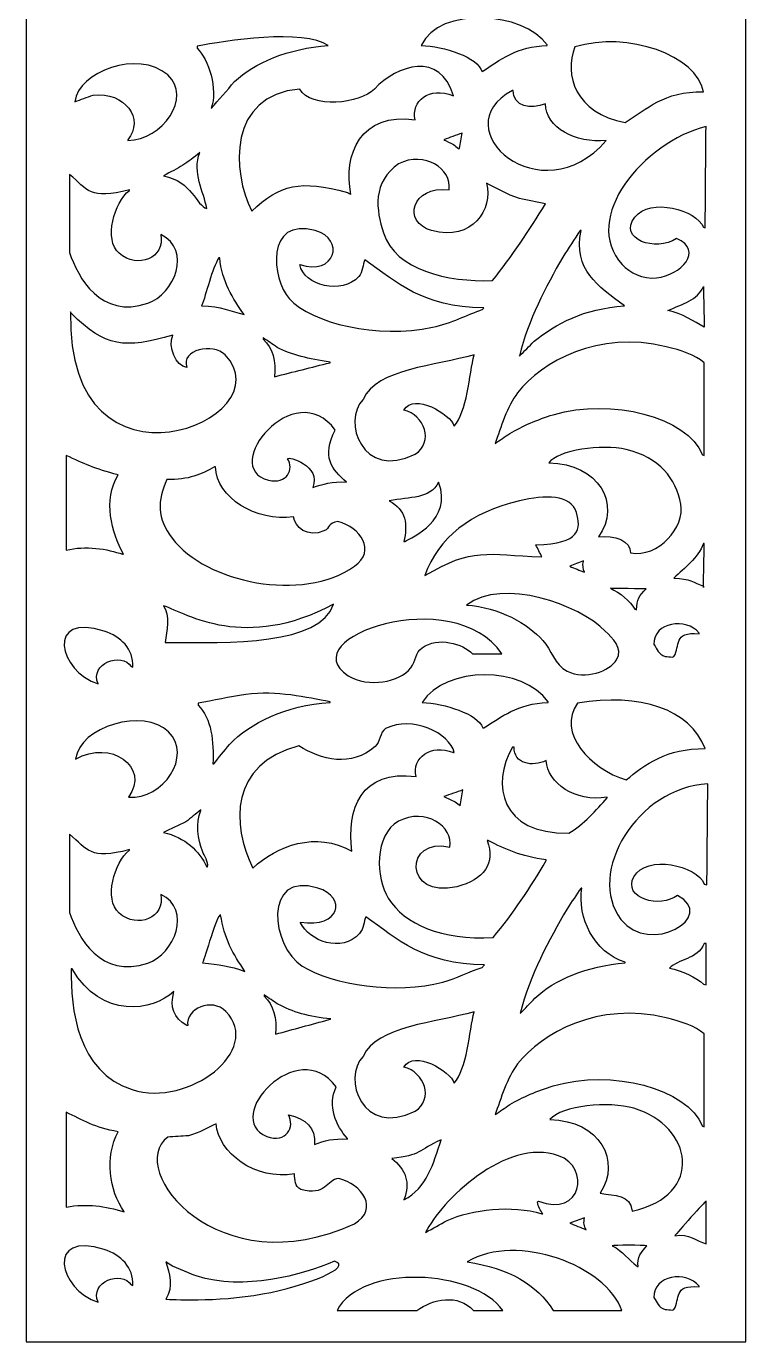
# Model space of a CAD drawing. Header units: centimetres. Extents: x 22.2 to 27, y -9 to 9.
# Drawn here: x 22.19 to 27, y -9 to -0.21 of the extents above; entities that cross this region are included whole.
import ezdxf

# ---------------------------------------------------------------- set-up
doc = ezdxf.new("R2010")
doc.units = ezdxf.units.CM
doc.header["$MEASUREMENT"] = 0
doc.layers.add('layer 1', color=7, linetype='Continuous')

msp = doc.modelspace()

# ---------------------------------------------------------------- linework, layer by layer
at = {"layer": 'layer 1', "color": 250}
for points, knots in [([(22.19495, -9.00021), (22.19495, -9.00021), (22.19495, 9.00077), (22.19495, 9.00077), (22.19495, 9.00077), (22.19495, 9.00077), (26.99976, 9.00077), (26.99976, 9.00077), (26.99976, 9.00077), (26.99976, 9.00077), (26.99976, -9.00021), (26.99976, -9.00021), (26.99976, -9.00021), (26.99976, -9.00021), (22.19495, -9.00021), (22.19495, -9.00021)], [0, 0, 0, 0, 0.2, 0.2, 0.2, 0.2, 0.4, 0.4, 0.4, 0.4, 0.6, 0.6, 0.6, 0.6, 1, 1, 1, 1]), ([(24.83273, -0.33973), (24.95307, -0.07243), (25.52205, -0.11324), (25.67367, -0.33528), (25.67367, -0.33528), (25.67367, -0.33676), (25.67367, -0.33825), (25.67367, -0.33973), (25.67367, -0.33973), (25.47546, -0.34239), (25.35664, -0.43626), (25.2387, -0.51369), (25.2387, -0.51369), (25.21471, -0.41831), (24.98162, -0.34151), (24.83273, -0.33973)], [0, 0, 0, 0, 0.2, 0.2, 0.2, 0.2, 0.4, 0.4, 0.4, 0.4, 0.6, 0.6, 0.6, 0.6, 1, 1, 1, 1]), ([(23.33643, -0.35757), (23.33643, -0.35311), (23.33643, -0.34866), (23.33643, -0.34419), (23.33643, -0.34419), (23.5155, -0.30658), (24.05007, -0.22572), (24.21217, -0.33973), (24.21217, -0.33973), (23.94552, -0.35752), (23.71562, -0.45493), (23.58582, -0.5806), (23.58582, -0.5806), (23.53362, -0.64006), (23.48142, -0.69955), (23.42923, -0.75901), (23.42923, -0.75901), (23.47655, -0.63315), (23.41138, -0.42906), (23.33643, -0.35757)], [0, 0, 0, 0, 0.1666667, 0.1666667, 0.1666667, 0.1666667, 0.3333333, 0.3333333, 0.3333333, 0.3333333, 0.5, 0.5, 0.5, 0.5, 0.6666667, 0.6666667, 0.6666667, 0.6666667, 1, 1, 1, 1]), ([(25.85926, -0.34866), (26.21001, -0.23972), (26.67454, -0.4061), (26.71761, -0.64751), (26.71761, -0.64751), (26.45058, -0.64618), (26.34097, -0.76248), (26.19564, -0.85268), (26.19564, -0.85268), (25.86174, -0.79542), (25.78525, -0.53189), (25.85926, -0.34866)], [0, 0, 0, 0, 0.25, 0.25, 0.25, 0.25, 0.5, 0.5, 0.5, 0.5, 1, 1, 1, 1]), ([(22.51869, -0.71442), (22.54143, -0.51614), (22.94252, -0.36271), (23.13924, -0.53599), (23.13924, -0.53599), (23.30668, -0.68348), (23.10249, -0.97307), (22.87246, -0.97311), (22.87246, -0.97311), (22.87246, -0.97163), (22.87246, -0.97014), (22.87246, -0.96865), (22.87246, -0.96865), (22.98624, -0.83123), (22.8551, -0.64608), (22.64048, -0.66981), (22.64048, -0.66981), (22.59988, -0.68467), (22.55928, -0.69955), (22.51869, -0.71442)], [0, 0, 0, 0, 0.1666667, 0.1666667, 0.1666667, 0.1666667, 0.3333333, 0.3333333, 0.3333333, 0.3333333, 0.5, 0.5, 0.5, 0.5, 0.6666667, 0.6666667, 0.6666667, 0.6666667, 1, 1, 1, 1]), ([(24.02079, -0.62966), (24.09774, -0.76415), (24.4241, -0.729), (24.51955, -0.62966), (24.51955, -0.62966), (24.6745, -0.4684), (24.95985, -0.3751), (25.04731, -0.67427), (25.04731, -0.67427), (24.88253, -0.60954), (24.76449, -0.71438), (24.79213, -0.83485), (24.79213, -0.83485), (24.42927, -0.78298), (24.30858, -1.06563), (24.36296, -1.33442), (24.36296, -1.33442), (24.35524, -1.32996), (24.3475, -1.32549), (24.33977, -1.32103), (24.33977, -1.32103), (24.02765, -1.23427), (23.88492, -1.26777), (23.70181, -1.44592), (23.70181, -1.44592), (23.56655, -1.1811), (23.54074, -0.67176), (24.02079, -0.62966)], [0, 0, 0, 0, 0.125, 0.125, 0.125, 0.125, 0.25, 0.25, 0.25, 0.25, 0.375, 0.375, 0.375, 0.375, 0.5, 0.5, 0.5, 0.5, 0.625, 0.625, 0.625, 0.625, 0.75, 0.75, 0.75, 0.75, 1, 1, 1, 1]), ([(25.44168, -0.63858), (25.44362, -0.63858), (25.44555, -0.63858), (25.44749, -0.63858), (25.44749, -0.63858), (25.44302, -0.74837), (25.56699, -0.76921), (25.66208, -0.7278), (25.66208, -0.7278), (25.66593, -0.88876), (25.86265, -0.99513), (26.06805, -0.97311), (26.06805, -0.97311), (25.63727, -1.47859), (24.96743, -0.89468), (25.44168, -0.63858)], [0, 0, 0, 0, 0.2, 0.2, 0.2, 0.2, 0.4, 0.4, 0.4, 0.4, 0.6, 0.6, 0.6, 0.6, 1, 1, 1, 1]), ([(24.98351, -0.96865), (25.02411, -0.95379), (25.06472, -0.93892), (25.10531, -0.92405), (25.10531, -0.92405), (25.09951, -0.95825), (25.09371, -0.99245), (25.08791, -1.02664), (25.08791, -1.02664), (25.08597, -1.02664), (25.08404, -1.02664), (25.08211, -1.02664), (25.08211, -1.02664), (25.07051, -1.01773), (25.05891, -1.00879), (25.04731, -0.99988), (25.04731, -0.99988), (25.02605, -0.98948), (25.00478, -0.97907), (24.98351, -0.96865)], [0, 0, 0, 0, 0.1666667, 0.1666667, 0.1666667, 0.1666667, 0.3333333, 0.3333333, 0.3333333, 0.3333333, 0.5, 0.5, 0.5, 0.5, 0.6666667, 0.6666667, 0.6666667, 0.6666667, 1, 1, 1, 1]), ([(26.735, -0.87944), (26.73307, -1.10542), (26.73114, -1.33146), (26.7292, -1.55744), (26.7292, -1.55744), (26.72534, -1.55595), (26.72147, -1.55446), (26.71761, -1.55298), (26.71761, -1.55298), (26.67374, -1.4385), (26.36215, -1.35178), (26.25943, -1.48607), (26.25943, -1.48607), (26.14567, -1.6348), (26.40071, -1.72041), (26.53781, -1.6288), (26.53781, -1.6288), (26.72455, -1.70856), (26.56663, -1.87424), (26.40443, -1.89197), (26.40443, -1.89197), (26.31251, -1.90201), (26.22515, -1.8574), (26.17466, -1.80206), (26.17466, -1.80206), (25.89359, -1.49409), (26.31866, -0.98483), (26.735, -0.87944)], [0, 0, 0, 0, 0.125, 0.125, 0.125, 0.125, 0.25, 0.25, 0.25, 0.25, 0.375, 0.375, 0.375, 0.375, 0.5, 0.5, 0.5, 0.5, 0.625, 0.625, 0.625, 0.625, 0.75, 0.75, 0.75, 0.75, 1, 1, 1, 1]), ([(23.11025, -1.20952), (23.21356, -1.15756), (23.27216, -1.12408), (23.35383, -1.0534), (23.35383, -1.0534), (23.30127, -1.18925), (23.3807, -1.31498), (23.40023, -1.42808), (23.40023, -1.42808), (23.33063, -1.41025), (23.30225, -1.24681), (23.11025, -1.20952)], [0, 0, 0, 0, 0.25, 0.25, 0.25, 0.25, 0.5, 0.5, 0.5, 0.5, 1, 1, 1, 1]), ([(24.68194, -1.12923), (24.85332, -1.04309), (25.03966, -1.16009), (25.01831, -1.30319), (25.01831, -1.30319), (24.7685, -1.2715), (24.7038, -1.5218), (24.90232, -1.57527), (24.90232, -1.57527), (25.17493, -1.64872), (25.31486, -1.43368), (25.26769, -1.25858), (25.26769, -1.25858), (25.33866, -1.29314), (25.40291, -1.33553), (25.48809, -1.36118), (25.48809, -1.36118), (25.54607, -1.37307), (25.60408, -1.38497), (25.66208, -1.39686), (25.66208, -1.39686), (25.55376, -1.57507), (25.43726, -1.74764), (25.30829, -1.90981), (25.30829, -1.90981), (25.00722, -1.91994), (24.66213, -1.8407), (24.58064, -1.5915), (24.58064, -1.5915), (24.53057, -1.43839), (24.50447, -1.25035), (24.68194, -1.12923)], [0, 0, 0, 0, 0.1111111, 0.1111111, 0.1111111, 0.1111111, 0.2222222, 0.2222222, 0.2222222, 0.2222222, 0.3333333, 0.3333333, 0.3333333, 0.3333333, 0.4444444, 0.4444444, 0.4444444, 0.4444444, 0.5555556, 0.5555556, 0.5555556, 0.5555556, 0.6666667, 0.6666667, 0.6666667, 0.6666667, 0.7777778, 0.7777778, 0.7777778, 0.7777778, 1, 1, 1, 1]), ([(22.48388, -1.72247), (22.48388, -1.6355), (22.48388, -1.54852), (22.48388, -1.46153), (22.48388, -1.46153), (22.48388, -1.37455), (22.48388, -1.28757), (22.48388, -1.2006), (22.48388, -1.2006), (22.60458, -1.30247), (22.61756, -1.37359), (22.88406, -1.30319), (22.88406, -1.30319), (22.88406, -1.30468), (22.88406, -1.30617), (22.88406, -1.30765), (22.88406, -1.30765), (22.78112, -1.38682), (22.71139, -1.6366), (22.81446, -1.72693), (22.81446, -1.72693), (22.93808, -1.83527), (23.12424, -1.75983), (23.09284, -1.60204), (23.09284, -1.60204), (23.30557, -1.70403), (23.18377, -2.0012), (23.00586, -2.06146), (23.00586, -2.06146), (22.69097, -2.16811), (22.53989, -1.89044), (22.48388, -1.72247)], [0, 0, 0, 0, 0.1111111, 0.1111111, 0.1111111, 0.1111111, 0.2222222, 0.2222222, 0.2222222, 0.2222222, 0.3333333, 0.3333333, 0.3333333, 0.3333333, 0.4444444, 0.4444444, 0.4444444, 0.4444444, 0.5555556, 0.5555556, 0.5555556, 0.5555556, 0.6666667, 0.6666667, 0.6666667, 0.6666667, 0.7777778, 0.7777778, 0.7777778, 0.7777778, 1, 1, 1, 1]), ([(24.12517, -1.57527), (24.32699, -1.63078), (24.25976, -1.88354), (24.02079, -1.80276), (24.02079, -1.80276), (24.04744, -1.94336), (24.30403, -2.0059), (24.41516, -1.88305), (24.41516, -1.88305), (24.4421, -1.85327), (24.44275, -1.80041), (24.45575, -1.77153), (24.45575, -1.77153), (24.67575, -1.92443), (24.83514, -2.08441), (25.2503, -2.09269), (25.2503, -2.09269), (25.24837, -2.09567), (25.24643, -2.09864), (25.2445, -2.1016), (25.2445, -2.1016), (25.13583, -2.13897), (25.03744, -2.19463), (24.90812, -2.22204), (24.90812, -2.22204), (24.54007, -2.30006), (24.10233, -2.19598), (23.95119, -2.03025), (23.95119, -2.03025), (23.83375, -1.90145), (23.79095, -1.48336), (24.12517, -1.57527)], [0, 0, 0, 0, 0.1111111, 0.1111111, 0.1111111, 0.1111111, 0.2222222, 0.2222222, 0.2222222, 0.2222222, 0.3333333, 0.3333333, 0.3333333, 0.3333333, 0.4444444, 0.4444444, 0.4444444, 0.4444444, 0.5555556, 0.5555556, 0.5555556, 0.5555556, 0.6666667, 0.6666667, 0.6666667, 0.6666667, 0.7777778, 0.7777778, 0.7777778, 0.7777778, 1, 1, 1, 1]), ([(25.48809, -2.41384), (25.54999, -2.16928), (25.66267, -1.95468), (25.77807, -1.75369), (25.77807, -1.75369), (25.81673, -1.69423), (25.85539, -1.63475), (25.89405, -1.57527), (25.89405, -1.57527), (25.89599, -1.57527), (25.89792, -1.57527), (25.89986, -1.57527), (25.89986, -1.57527), (25.84916, -1.83981), (26.01003, -1.94262), (26.18984, -2.07931), (26.18984, -2.07931), (25.9162, -2.09657), (25.73185, -2.19828), (25.58668, -2.31571), (25.58668, -2.31571), (25.55382, -2.34842), (25.52094, -2.38114), (25.48809, -2.41384)], [0, 0, 0, 0, 0.1428571, 0.1428571, 0.1428571, 0.1428571, 0.2857143, 0.2857143, 0.2857143, 0.2857143, 0.4285714, 0.4285714, 0.4285714, 0.4285714, 0.5714286, 0.5714286, 0.5714286, 0.5714286, 0.7142857, 0.7142857, 0.7142857, 0.7142857, 1, 1, 1, 1]), ([(23.36543, -2.07931), (23.39791, -2.00164), (23.43423, -1.82677), (23.48143, -1.75815), (23.48143, -1.75815), (23.48336, -1.75815), (23.48529, -1.75815), (23.48722, -1.75815), (23.48722, -1.75815), (23.50162, -1.91744), (23.574, -2.02781), (23.64961, -2.1373), (23.64961, -2.1373), (23.55793, -2.11417), (23.49874, -2.0802), (23.36543, -2.07931)], [0, 0, 0, 0, 0.2, 0.2, 0.2, 0.2, 0.4, 0.4, 0.4, 0.4, 0.6, 0.6, 0.6, 0.6, 1, 1, 1, 1]), ([(26.47982, -2.11054), (26.58, -2.13065), (26.65057, -2.18039), (26.7234, -2.22204), (26.7234, -2.22204), (26.72147, -2.13136), (26.71954, -2.04064), (26.71761, -1.94996), (26.71761, -1.94996), (26.67836, -2.04137), (26.57845, -2.06409), (26.47982, -2.11054)], [0, 0, 0, 0, 0.25, 0.25, 0.25, 0.25, 0.5, 0.5, 0.5, 0.5, 1, 1, 1, 1]), ([(22.48969, -2.11945), (22.49162, -2.12243), (22.49355, -2.1254), (22.49549, -2.12837), (22.49549, -2.12837), (22.721, -2.35757), (22.85282, -2.36542), (23.17404, -2.27556), (23.17404, -2.27556), (23.1378, -2.35102), (23.19305, -2.48228), (23.26683, -2.48967), (23.26683, -2.48967), (23.22224, -2.36973), (23.44527, -2.326), (23.52202, -2.40492), (23.52202, -2.40492), (23.94132, -2.83597), (22.46003, -3.44343), (22.48969, -2.11945)], [0, 0, 0, 0, 0.1666667, 0.1666667, 0.1666667, 0.1666667, 0.3333333, 0.3333333, 0.3333333, 0.3333333, 0.5, 0.5, 0.5, 0.5, 0.6666667, 0.6666667, 0.6666667, 0.6666667, 1, 1, 1, 1]), ([(25.32569, -2.99816), (25.36414, -2.894), (25.40696, -2.74952), (25.47648, -2.65916), (25.47648, -2.65916), (25.63548, -2.45254), (26.01735, -2.24036), (26.46822, -2.35139), (26.46822, -2.35139), (26.56746, -2.37584), (26.66117, -2.40572), (26.7234, -2.45845), (26.7234, -2.45845), (26.7234, -2.66509), (26.7234, -2.8718), (26.7234, -3.07845), (26.7234, -3.07845), (26.71954, -3.07696), (26.71567, -3.07547), (26.7118, -3.07398), (26.7118, -3.07398), (26.60843, -2.82155), (26.10383, -2.69054), (25.71427, -2.80637), (25.71427, -2.80637), (25.60897, -2.83767), (25.50817, -2.88179), (25.42429, -2.93125), (25.42429, -2.93125), (25.39142, -2.95356), (25.35855, -2.97586), (25.32569, -2.99816)], [0, 0, 0, 0, 0.1111111, 0.1111111, 0.1111111, 0.1111111, 0.2222222, 0.2222222, 0.2222222, 0.2222222, 0.3333333, 0.3333333, 0.3333333, 0.3333333, 0.4444444, 0.4444444, 0.4444444, 0.4444444, 0.5555556, 0.5555556, 0.5555556, 0.5555556, 0.6666667, 0.6666667, 0.6666667, 0.6666667, 0.7777778, 0.7777778, 0.7777778, 0.7777778, 1, 1, 1, 1]), ([(23.77721, -2.30233), (23.77721, -2.29935), (23.77721, -2.29638), (23.77721, -2.29341), (23.77721, -2.29341), (23.80813, -2.31422), (23.83907, -2.33504), (23.86999, -2.35585), (23.86999, -2.35585), (23.96944, -2.40945), (24.0801, -2.43238), (24.22378, -2.45399), (24.22378, -2.45399), (24.22378, -2.45547), (24.22378, -2.45696), (24.22378, -2.45845), (24.22378, -2.45845), (24.10006, -2.48967), (23.97631, -2.52089), (23.8526, -2.55212), (23.8526, -2.55212), (23.86458, -2.45087), (23.83959, -2.35944), (23.77721, -2.30233)], [0, 0, 0, 0, 0.1428571, 0.1428571, 0.1428571, 0.1428571, 0.2857143, 0.2857143, 0.2857143, 0.2857143, 0.4285714, 0.4285714, 0.4285714, 0.4285714, 0.5714286, 0.5714286, 0.5714286, 0.5714286, 0.7142857, 0.7142857, 0.7142857, 0.7142857, 1, 1, 1, 1]), ([(24.44416, -2.70383), (24.53475, -2.49745), (24.92997, -2.48088), (25.1865, -2.40498), (25.1865, -2.40498), (25.1541, -2.5339), (25.13709, -2.79172), (25.05312, -2.88225), (25.05312, -2.88225), (25.02725, -2.80194), (24.78564, -2.65656), (24.71673, -2.7752), (24.71673, -2.7752), (24.85369, -2.80728), (24.91933, -2.98949), (24.79213, -3.06959), (24.79213, -3.06959), (24.43787, -3.24468), (24.30371, -2.8474), (24.44416, -2.70383)], [0, 0, 0, 0, 0.1666667, 0.1666667, 0.1666667, 0.1666667, 0.3333333, 0.3333333, 0.3333333, 0.3333333, 0.5, 0.5, 0.5, 0.5, 0.6666667, 0.6666667, 0.6666667, 0.6666667, 1, 1, 1, 1]), ([(24.25857, -2.90895), (24.16495, -3.0867), (24.23391, -3.17039), (24.33396, -3.25686), (24.33396, -3.25686), (24.23617, -3.25032), (24.17622, -3.26966), (24.10778, -3.29255), (24.10778, -3.29255), (24.16874, -3.14781), (23.94192, -3.0796), (23.93959, -3.10074), (23.93959, -3.10074), (23.98711, -3.16933), (23.9334, -3.27368), (23.81201, -3.24348), (23.81201, -3.24348), (23.47976, -3.16082), (23.98796, -2.53777), (24.25857, -2.90895)], [0, 0, 0, 0, 0.1666667, 0.1666667, 0.1666667, 0.1666667, 0.3333333, 0.3333333, 0.3333333, 0.3333333, 0.5, 0.5, 0.5, 0.5, 0.6666667, 0.6666667, 0.6666667, 0.6666667, 1, 1, 1, 1]), ([(25.68527, -3.12751), (25.74691, -3.04295), (26.03706, -2.99972), (26.20144, -3.0383), (26.20144, -3.0383), (26.42358, -3.09046), (26.53479, -3.2328), (26.56681, -3.40406), (26.56681, -3.40406), (26.59504, -3.55506), (26.41839, -3.76413), (26.23044, -3.72967), (26.23044, -3.72967), (26.23549, -3.64955), (26.1231, -3.60757), (26.01585, -3.62262), (26.01585, -3.62262), (26.17249, -3.4042), (26.0175, -3.13258), (25.68527, -3.12751)], [0, 0, 0, 0, 0.1666667, 0.1666667, 0.1666667, 0.1666667, 0.3333333, 0.3333333, 0.3333333, 0.3333333, 0.5, 0.5, 0.5, 0.5, 0.6666667, 0.6666667, 0.6666667, 0.6666667, 1, 1, 1, 1]), ([(22.46069, -3.71183), (22.46069, -3.50073), (22.46069, -3.28955), (22.46069, -3.07845), (22.46069, -3.07845), (22.58351, -3.13256), (22.64735, -3.16766), (22.80867, -3.2078), (22.80867, -3.2078), (22.70393, -3.38019), (22.76521, -3.58846), (22.84346, -3.73859), (22.84346, -3.73859), (22.84153, -3.73859), (22.8396, -3.73859), (22.83767, -3.73859), (22.83767, -3.73859), (22.73913, -3.70286), (22.58655, -3.6783), (22.46069, -3.71183)], [0, 0, 0, 0, 0.1666667, 0.1666667, 0.1666667, 0.1666667, 0.3333333, 0.3333333, 0.3333333, 0.3333333, 0.5, 0.5, 0.5, 0.5, 0.6666667, 0.6666667, 0.6666667, 0.6666667, 1, 1, 1, 1]), ([(23.13344, -3.23903), (23.27782, -3.24262), (23.3654, -3.20429), (23.45242, -3.15427), (23.45242, -3.15427), (23.45436, -3.15427), (23.4563, -3.15427), (23.45822, -3.15427), (23.45822, -3.15427), (23.4637, -3.36285), (23.73028, -3.52102), (23.98019, -3.48881), (23.98019, -3.48881), (23.98452, -3.55465), (24.07492, -3.632), (24.18318, -3.58248), (24.18318, -3.58248), (24.22675, -3.56253), (24.20966, -3.52797), (24.27597, -3.52003), (24.27597, -3.52003), (24.42669, -3.55807), (24.5346, -3.71474), (24.38616, -3.81888), (24.38616, -3.81888), (24.03871, -4.06267), (23.39665, -3.93014), (23.16825, -3.63154), (23.16825, -3.63154), (23.06666, -3.49875), (23.07042, -3.37988), (23.13344, -3.23903)], [0, 0, 0, 0, 0.1111111, 0.1111111, 0.1111111, 0.1111111, 0.2222222, 0.2222222, 0.2222222, 0.2222222, 0.3333333, 0.3333333, 0.3333333, 0.3333333, 0.4444444, 0.4444444, 0.4444444, 0.4444444, 0.5555556, 0.5555556, 0.5555556, 0.5555556, 0.6666667, 0.6666667, 0.6666667, 0.6666667, 0.7777778, 0.7777778, 0.7777778, 0.7777778, 1, 1, 1, 1]), ([(24.61814, -3.38176), (24.75981, -3.35227), (24.88724, -3.37424), (24.94872, -3.25686), (24.94872, -3.25686), (25.04434, -3.51188), (24.77448, -3.62419), (24.72254, -3.65384), (24.72254, -3.65384), (24.7206, -3.65384), (24.71867, -3.65384), (24.71673, -3.65384), (24.71673, -3.65384), (24.74326, -3.54423), (24.73249, -3.43821), (24.61814, -3.38176)], [0, 0, 0, 0, 0.2, 0.2, 0.2, 0.2, 0.4, 0.4, 0.4, 0.4, 0.6, 0.6, 0.6, 0.6, 1, 1, 1, 1]), ([(24.85593, -3.88133), (24.94939, -3.62783), (25.16071, -3.45839), (25.48809, -3.38176), (25.48809, -3.38176), (25.65985, -3.34155), (25.83124, -3.33636), (25.86886, -3.4592), (25.86886, -3.4592), (25.90126, -3.56502), (25.89938, -3.66896), (25.59827, -3.67615), (25.59827, -3.67615), (25.61181, -3.70291), (25.62534, -3.72967), (25.63887, -3.75644), (25.63887, -3.75644), (25.26573, -3.74076), (25.17984, -3.69039), (24.85593, -3.88133)], [0, 0, 0, 0, 0.1666667, 0.1666667, 0.1666667, 0.1666667, 0.3333333, 0.3333333, 0.3333333, 0.3333333, 0.5, 0.5, 0.5, 0.5, 0.6666667, 0.6666667, 0.6666667, 0.6666667, 1, 1, 1, 1]), ([(26.52042, -3.89917), (26.59175, -3.82614), (26.68036, -3.76768), (26.71761, -3.66722), (26.71761, -3.66722), (26.71954, -3.66722), (26.72147, -3.66722), (26.7234, -3.66722), (26.7234, -3.66722), (26.72147, -3.76535), (26.71954, -3.86349), (26.71761, -3.96162), (26.71761, -3.96162), (26.71761, -3.95864), (26.71761, -3.95567), (26.71761, -3.9527), (26.71761, -3.9527), (26.65249, -3.92865), (26.62656, -3.89924), (26.52042, -3.89917)], [0, 0, 0, 0, 0.1666667, 0.1666667, 0.1666667, 0.1666667, 0.3333333, 0.3333333, 0.3333333, 0.3333333, 0.5, 0.5, 0.5, 0.5, 0.6666667, 0.6666667, 0.6666667, 0.6666667, 1, 1, 1, 1]), ([(25.82446, -3.81888), (25.85539, -3.80699), (25.88633, -3.7951), (25.91726, -3.7832), (25.91726, -3.7832), (25.91726, -3.78468), (25.91726, -3.78617), (25.91726, -3.78766), (25.91726, -3.78766), (25.90835, -3.81057), (25.91374, -3.83858), (25.92306, -3.85903), (25.92306, -3.85903), (25.89019, -3.84565), (25.85732, -3.83226), (25.82446, -3.81888)], [0, 0, 0, 0, 0.2, 0.2, 0.2, 0.2, 0.4, 0.4, 0.4, 0.4, 0.6, 0.6, 0.6, 0.6, 1, 1, 1, 1]), ([(25.37209, -4.4032), (25.30637, -4.4032), (25.24062, -4.4032), (25.17491, -4.4032), (25.17491, -4.4032), (25.11143, -4.33412), (24.94309, -4.28858), (24.83852, -4.36305), (24.83852, -4.36305), (24.79227, -4.396), (24.7963, -4.45263), (24.76314, -4.49686), (24.76314, -4.49686), (24.68865, -4.5962), (24.47834, -4.63086), (24.34557, -4.55039), (24.34557, -4.55039), (23.95939, -4.29743), (25.04925, -3.92738), (25.37209, -4.4032)], [0, 0, 0, 0, 0.1666667, 0.1666667, 0.1666667, 0.1666667, 0.3333333, 0.3333333, 0.3333333, 0.3333333, 0.5, 0.5, 0.5, 0.5, 0.6666667, 0.6666667, 0.6666667, 0.6666667, 1, 1, 1, 1]), ([(25.13431, -4.07759), (25.37978, -3.89449), (25.88827, -4.0735), (26.06224, -4.25155), (26.06224, -4.25155), (26.10817, -4.29855), (26.18524, -4.36483), (26.13764, -4.44334), (26.13764, -4.44334), (26.09105, -4.52019), (25.92912, -4.57996), (25.80706, -4.51917), (25.80706, -4.51917), (25.72202, -4.47682), (25.70188, -4.37786), (25.64467, -4.31399), (25.64467, -4.31399), (25.54318, -4.20069), (25.35643, -4.09526), (25.13431, -4.07759)], [0, 0, 0, 0, 0.1666667, 0.1666667, 0.1666667, 0.1666667, 0.3333333, 0.3333333, 0.3333333, 0.3333333, 0.5, 0.5, 0.5, 0.5, 0.6666667, 0.6666667, 0.6666667, 0.6666667, 1, 1, 1, 1]), ([(26.09704, -3.96608), (26.09704, -3.96608), (26.32992, -3.96927), (26.33483, -3.97053), (26.33483, -3.97053), (26.29275, -4.01061), (26.27029, -4.04377), (26.27103, -4.10881), (26.27103, -4.10881), (26.26717, -4.10733), (26.26329, -4.10584), (26.25943, -4.10435), (26.25943, -4.10435), (26.23203, -4.0555), (26.15582, -3.99202), (26.09704, -3.96608)], [0, 0, 0, 0, 0.2, 0.2, 0.2, 0.2, 0.4, 0.4, 0.4, 0.4, 0.6, 0.6, 0.6, 0.6, 1, 1, 1, 1]), ([(22.71588, -4.25244), (22.82413, -4.28731), (22.9125, -4.37066), (22.90726, -4.49331), (22.90726, -4.49331), (22.9034, -4.49182), (22.89953, -4.49034), (22.89566, -4.48885), (22.89566, -4.48885), (22.83263, -4.38833), (22.61299, -4.46775), (22.67528, -4.60482), (22.67528, -4.60482), (22.40945, -4.52071), (22.3221, -4.12562), (22.71588, -4.25244)], [0, 0, 0, 0, 0.2, 0.2, 0.2, 0.2, 0.4, 0.4, 0.4, 0.4, 0.6, 0.6, 0.6, 0.6, 1, 1, 1, 1]), ([(23.11025, -4.08205), (23.27774, -4.14003), (23.65133, -4.38822), (24.24697, -4.07312), (24.24697, -4.07312), (24.16043, -4.34368), (23.55738, -4.33323), (23.12184, -4.32737), (23.12184, -4.32737), (23.13461, -4.2526), (23.15556, -4.1456), (23.11025, -4.08205)], [0, 0, 0, 0, 0.25, 0.25, 0.25, 0.25, 0.5, 0.5, 0.5, 0.5, 1, 1, 1, 1]), ([(26.38703, -4.34075), (26.38142, -4.19119), (26.60607, -4.15979), (26.6886, -4.26493), (26.6886, -4.26493), (26.6886, -4.26641), (26.6886, -4.2679), (26.6886, -4.26939), (26.6886, -4.26939), (26.5119, -4.25377), (26.56563, -4.35109), (26.52042, -4.42104), (26.52042, -4.42104), (26.51655, -4.42253), (26.51268, -4.42402), (26.50882, -4.42551), (26.50882, -4.42551), (26.49335, -4.42402), (26.47789, -4.42253), (26.46241, -4.42104), (26.46241, -4.42104), (26.41312, -4.40498), (26.4106, -4.37636), (26.38703, -4.34075)], [0, 0, 0, 0, 0.1428571, 0.1428571, 0.1428571, 0.1428571, 0.2857143, 0.2857143, 0.2857143, 0.2857143, 0.4285714, 0.4285714, 0.4285714, 0.4285714, 0.5714286, 0.5714286, 0.5714286, 0.5714286, 0.7142857, 0.7142857, 0.7142857, 0.7142857, 1, 1, 1, 1]), ([(24.83852, -4.72882), (24.99654, -4.48154), (25.51383, -4.4848), (25.67947, -4.72435), (25.67947, -4.72435), (25.67947, -4.72584), (25.67947, -4.72733), (25.67947, -4.72882), (25.67947, -4.72882), (25.47037, -4.73704), (25.37206, -4.82502), (25.2503, -4.89831), (25.2503, -4.89831), (25.24837, -4.89831), (25.24643, -4.89831), (25.2445, -4.89831), (25.2445, -4.89831), (25.21093, -4.80492), (24.98775, -4.73583), (24.83852, -4.72882)], [0, 0, 0, 0, 0.1666667, 0.1666667, 0.1666667, 0.1666667, 0.3333333, 0.3333333, 0.3333333, 0.3333333, 0.5, 0.5, 0.5, 0.5, 0.6666667, 0.6666667, 0.6666667, 0.6666667, 1, 1, 1, 1]), ([(23.34223, -4.74665), (23.34223, -4.7422), (23.34223, -4.73773), (23.34223, -4.73327), (23.34223, -4.73327), (23.44499, -4.71853), (23.54795, -4.68993), (23.66121, -4.67529), (23.66121, -4.67529), (23.86905, -4.64841), (24.06736, -4.69521), (24.22378, -4.72435), (24.22378, -4.72435), (24.22378, -4.72584), (24.22378, -4.72733), (24.22378, -4.72882), (24.22378, -4.72882), (23.92298, -4.74918), (23.69261, -4.86487), (23.55102, -5.00982), (23.55102, -5.00982), (23.51622, -5.05293), (23.48142, -5.09607), (23.44663, -5.13917), (23.44663, -5.13917), (23.44469, -5.13917), (23.44276, -5.13917), (23.44083, -5.13917), (23.44083, -5.13917), (23.4483, -4.9928), (23.43252, -4.83326), (23.34223, -4.74665)], [0, 0, 0, 0, 0.1111111, 0.1111111, 0.1111111, 0.1111111, 0.2222222, 0.2222222, 0.2222222, 0.2222222, 0.3333333, 0.3333333, 0.3333333, 0.3333333, 0.4444444, 0.4444444, 0.4444444, 0.4444444, 0.5555556, 0.5555556, 0.5555556, 0.5555556, 0.6666667, 0.6666667, 0.6666667, 0.6666667, 0.7777778, 0.7777778, 0.7777778, 0.7777778, 1, 1, 1, 1]), ([(25.87666, -4.73327), (26.29275, -4.66324), (26.62725, -4.77335), (26.7292, -5.03658), (26.7292, -5.03658), (26.47415, -5.03514), (26.32504, -5.14389), (26.20144, -5.24622), (26.20144, -5.24622), (25.96383, -5.17373), (25.73511, -4.92998), (25.87666, -4.73327)], [0, 0, 0, 0, 0.25, 0.25, 0.25, 0.25, 0.5, 0.5, 0.5, 0.5, 1, 1, 1, 1]), ([(22.52448, -5.10795), (22.54919, -4.88757), (22.98208, -4.76361), (23.14504, -4.92507), (23.14504, -4.92507), (23.30616, -5.08472), (23.1102, -5.37897), (22.87827, -5.36219), (22.87827, -5.36219), (23.02235, -5.15819), (22.75735, -4.97322), (22.52448, -5.10795)], [0, 0, 0, 0, 0.25, 0.25, 0.25, 0.25, 0.5, 0.5, 0.5, 0.5, 1, 1, 1, 1]), ([(24.01499, -5.01874), (24.16516, -5.11404), (24.36473, -5.1627), (24.52535, -5.0232), (24.52535, -5.0232), (24.55903, -4.99395), (24.55641, -4.92793), (24.59495, -4.90277), (24.59495, -4.90277), (24.77242, -4.8136), (25.02494, -4.9354), (25.05312, -5.06334), (25.05312, -5.06334), (25.05118, -5.06334), (25.04924, -5.06334), (25.04731, -5.06334), (25.04731, -5.06334), (24.89451, -5.00293), (24.77055, -5.09868), (24.79793, -5.22392), (24.79793, -5.22392), (24.43012, -5.17253), (24.33369, -5.44499), (24.36876, -5.72349), (24.36876, -5.72349), (24.13038, -5.58598), (23.86953, -5.68553), (23.70761, -5.835), (23.70761, -5.835), (23.56641, -5.54546), (23.55095, -5.14213), (24.01499, -5.01874)], [0, 0, 0, 0, 0.1111111, 0.1111111, 0.1111111, 0.1111111, 0.2222222, 0.2222222, 0.2222222, 0.2222222, 0.3333333, 0.3333333, 0.3333333, 0.3333333, 0.4444444, 0.4444444, 0.4444444, 0.4444444, 0.5555556, 0.5555556, 0.5555556, 0.5555556, 0.6666667, 0.6666667, 0.6666667, 0.6666667, 0.7777778, 0.7777778, 0.7777778, 0.7777778, 1, 1, 1, 1]), ([(25.44168, -5.02767), (25.44555, -5.02767), (25.44942, -5.02767), (25.45329, -5.02767), (25.45329, -5.02767), (25.44864, -5.13861), (25.57644, -5.16224), (25.66787, -5.11687), (25.66787, -5.11687), (25.6771, -5.26917), (25.86066, -5.39634), (26.07385, -5.36219), (26.07385, -5.36219), (26.07385, -5.36368), (26.07385, -5.36517), (26.07385, -5.36665), (26.07385, -5.36665), (26.00397, -5.44676), (25.91612, -5.54373), (25.81867, -5.60306), (25.81867, -5.60306), (25.3581, -5.60752), (25.30117, -5.27772), (25.44168, -5.02767)], [0, 0, 0, 0, 0.1428571, 0.1428571, 0.1428571, 0.1428571, 0.2857143, 0.2857143, 0.2857143, 0.2857143, 0.4285714, 0.4285714, 0.4285714, 0.4285714, 0.5714286, 0.5714286, 0.5714286, 0.5714286, 0.7142857, 0.7142857, 0.7142857, 0.7142857, 1, 1, 1, 1]), ([(26.7466, -5.27298), (26.74467, -5.49748), (26.74273, -5.72203), (26.7408, -5.94652), (26.7408, -5.94652), (26.735, -5.94502), (26.7292, -5.94354), (26.7234, -5.94205), (26.7234, -5.94205), (26.67521, -5.8183), (26.33732, -5.74216), (26.25363, -5.89298), (26.25363, -5.89298), (26.17271, -6.03881), (26.43287, -6.10722), (26.54361, -6.01788), (26.54361, -6.01788), (26.81814, -6.15984), (26.35589, -6.42579), (26.16664, -6.17845), (26.16664, -6.17845), (25.93134, -5.87095), (26.27544, -5.2954), (26.7466, -5.27298)], [0, 0, 0, 0, 0.1428571, 0.1428571, 0.1428571, 0.1428571, 0.2857143, 0.2857143, 0.2857143, 0.2857143, 0.4285714, 0.4285714, 0.4285714, 0.4285714, 0.5714286, 0.5714286, 0.5714286, 0.5714286, 0.7142857, 0.7142857, 0.7142857, 0.7142857, 1, 1, 1, 1]), ([(24.98351, -5.35774), (25.02604, -5.34287), (25.06858, -5.328), (25.1111, -5.31313), (25.1111, -5.31313), (25.10531, -5.34881), (25.09951, -5.3845), (25.09371, -5.42018), (25.09371, -5.42018), (25.08211, -5.41126), (25.07051, -5.40233), (25.05891, -5.39342), (25.05891, -5.39342), (25.03378, -5.38153), (25.00864, -5.36963), (24.98351, -5.35774)], [0, 0, 0, 0, 0.2, 0.2, 0.2, 0.2, 0.4, 0.4, 0.4, 0.4, 0.6, 0.6, 0.6, 0.6, 1, 1, 1, 1]), ([(23.11025, -5.5986), (23.1605, -5.57481), (23.21078, -5.55102), (23.26103, -5.52723), (23.26103, -5.52723), (23.2939, -5.50047), (23.32678, -5.4737), (23.35963, -5.44694), (23.35963, -5.44694), (23.35963, -5.44843), (23.35963, -5.44992), (23.35963, -5.45141), (23.35963, -5.45141), (23.32693, -5.53489), (23.33942, -5.64279), (23.37123, -5.72349), (23.37123, -5.72349), (23.38267, -5.75254), (23.41215, -5.797), (23.40603, -5.82608), (23.40603, -5.82608), (23.4041, -5.82608), (23.40217, -5.82608), (23.40023, -5.82608), (23.40023, -5.82608), (23.35158, -5.72602), (23.2554, -5.62629), (23.11025, -5.5986)], [0, 0, 0, 0, 0.125, 0.125, 0.125, 0.125, 0.25, 0.25, 0.25, 0.25, 0.375, 0.375, 0.375, 0.375, 0.5, 0.5, 0.5, 0.5, 0.625, 0.625, 0.625, 0.625, 0.75, 0.75, 0.75, 0.75, 1, 1, 1, 1]), ([(24.68194, -5.52277), (24.85819, -5.42785), (25.04986, -5.5571), (25.02411, -5.69673), (25.02411, -5.69673), (24.71966, -5.61826), (24.71361, -6.04797), (25.07051, -5.95989), (25.07051, -5.95989), (25.25024, -5.91554), (25.33131, -5.80068), (25.27349, -5.65212), (25.27349, -5.65212), (25.27543, -5.65212), (25.27736, -5.65212), (25.2793, -5.65212), (25.2793, -5.65212), (25.39963, -5.71149), (25.49336, -5.75489), (25.66787, -5.78148), (25.66787, -5.78148), (25.66787, -5.78296), (25.66787, -5.78445), (25.66787, -5.78594), (25.66787, -5.78594), (25.56119, -5.96607), (25.44663, -6.13861), (25.31409, -6.29889), (25.31409, -6.29889), (24.96467, -6.31908), (24.72346, -6.21152), (24.61233, -6.03572), (24.61233, -6.03572), (24.5296, -5.90479), (24.5151, -5.61264), (24.68194, -5.52277)], [0, 0, 0, 0, 0.1, 0.1, 0.1, 0.1, 0.2, 0.2, 0.2, 0.2, 0.3, 0.3, 0.3, 0.3, 0.4, 0.4, 0.4, 0.4, 0.5, 0.5, 0.5, 0.5, 0.6, 0.6, 0.6, 0.6, 0.7, 0.7, 0.7, 0.7, 0.8, 0.8, 0.8, 0.8, 1, 1, 1, 1]), ([(22.48388, -6.13142), (22.48388, -6.04445), (22.48388, -5.95747), (22.48388, -5.87049), (22.48388, -5.87049), (22.48388, -5.7835), (22.48388, -5.69652), (22.48388, -5.60955), (22.48388, -5.60955), (22.60458, -5.71142), (22.61756, -5.78253), (22.88406, -5.71213), (22.88406, -5.71213), (22.88406, -5.71363), (22.88406, -5.71511), (22.88406, -5.7166), (22.88406, -5.7166), (22.78112, -5.79577), (22.71139, -6.04555), (22.81446, -6.13588), (22.81446, -6.13588), (22.93808, -6.24422), (23.12424, -6.16877), (23.09284, -6.01099), (23.09284, -6.01099), (23.30557, -6.11298), (23.18377, -6.41016), (23.00586, -6.47042), (23.00586, -6.47042), (22.69097, -6.57706), (22.53989, -6.29939), (22.48388, -6.13142)], [0, 0, 0, 0, 0.1111111, 0.1111111, 0.1111111, 0.1111111, 0.2222222, 0.2222222, 0.2222222, 0.2222222, 0.3333333, 0.3333333, 0.3333333, 0.3333333, 0.4444444, 0.4444444, 0.4444444, 0.4444444, 0.5555556, 0.5555556, 0.5555556, 0.5555556, 0.6666667, 0.6666667, 0.6666667, 0.6666667, 0.7777778, 0.7777778, 0.7777778, 0.7777778, 1, 1, 1, 1]), ([(24.14258, -5.96881), (24.33725, -6.02889), (24.2933, -6.24151), (24.02659, -6.1963), (24.02659, -6.1963), (24.02659, -6.19779), (24.02659, -6.19927), (24.02659, -6.20076), (24.02659, -6.20076), (24.08279, -6.32213), (24.30161, -6.40608), (24.42096, -6.27212), (24.42096, -6.27212), (24.44809, -6.24167), (24.4495, -6.19132), (24.46156, -6.16061), (24.46156, -6.16061), (24.67971, -6.31227), (24.84092, -6.47715), (25.2561, -6.48176), (25.2561, -6.48176), (25.2503, -6.48771), (25.2445, -6.49366), (25.2387, -6.49961), (25.2387, -6.49961), (25.15154, -6.52663), (25.07263, -6.57239), (24.97772, -6.59774), (24.97772, -6.59774), (24.66524, -6.68122), (24.24412, -6.617), (24.03819, -6.49069), (24.03819, -6.49069), (23.83179, -6.36409), (23.77111, -5.85417), (24.14258, -5.96881)], [0, 0, 0, 0, 0.1, 0.1, 0.1, 0.1, 0.2, 0.2, 0.2, 0.2, 0.3, 0.3, 0.3, 0.3, 0.4, 0.4, 0.4, 0.4, 0.5, 0.5, 0.5, 0.5, 0.6, 0.6, 0.6, 0.6, 0.7, 0.7, 0.7, 0.7, 0.8, 0.8, 0.8, 0.8, 1, 1, 1, 1]), ([(25.49388, -6.80738), (25.55948, -6.54499), (25.6841, -6.32097), (25.80706, -6.10709), (25.80706, -6.10709), (25.83799, -6.061), (25.86893, -6.0149), (25.89986, -5.96881), (25.89986, -5.96881), (25.90179, -5.96881), (25.90372, -5.96881), (25.90565, -5.96881), (25.90565, -5.96881), (25.87292, -6.16548), (25.98602, -6.40051), (26.19564, -6.46393), (26.19564, -6.46393), (26.19564, -6.46542), (26.19564, -6.4669), (26.19564, -6.46838), (26.19564, -6.46838), (25.93707, -6.49249), (25.72107, -6.57958), (25.59248, -6.70478), (25.59248, -6.70478), (25.55961, -6.73898), (25.52675, -6.77318), (25.49388, -6.80738)], [0, 0, 0, 0, 0.125, 0.125, 0.125, 0.125, 0.25, 0.25, 0.25, 0.25, 0.375, 0.375, 0.375, 0.375, 0.5, 0.5, 0.5, 0.5, 0.625, 0.625, 0.625, 0.625, 0.75, 0.75, 0.75, 0.75, 1, 1, 1, 1]), ([(23.37123, -6.46838), (23.39095, -6.43288), (23.46366, -6.14723), (23.49302, -6.14723), (23.49302, -6.14723), (23.51539, -6.30375), (23.57633, -6.40994), (23.65542, -6.52637), (23.65542, -6.52637), (23.5542, -6.48746), (23.48418, -6.48155), (23.37123, -6.46838)], [0, 0, 0, 0, 0.25, 0.25, 0.25, 0.25, 0.5, 0.5, 0.5, 0.5, 1, 1, 1, 1]), ([(26.49142, -6.50408), (26.54878, -6.44208), (26.67532, -6.44894), (26.7234, -6.33903), (26.7234, -6.33903), (26.72726, -6.33903), (26.73114, -6.33903), (26.735, -6.33903), (26.735, -6.33903), (26.735, -6.4312), (26.735, -6.52341), (26.735, -6.61558), (26.735, -6.61558), (26.7292, -6.61409), (26.7234, -6.6126), (26.71761, -6.61112), (26.71761, -6.61112), (26.66981, -6.56393), (26.57502, -6.52195), (26.49142, -6.50408)], [0, 0, 0, 0, 0.1666667, 0.1666667, 0.1666667, 0.1666667, 0.3333333, 0.3333333, 0.3333333, 0.3333333, 0.5, 0.5, 0.5, 0.5, 0.6666667, 0.6666667, 0.6666667, 0.6666667, 1, 1, 1, 1]), ([(22.49549, -6.50853), (22.49742, -6.50853), (22.49935, -6.50853), (22.50128, -6.50853), (22.50128, -6.50853), (22.69626, -6.84917), (23.04009, -6.7914), (23.17984, -6.66019), (23.17984, -6.66019), (23.15434, -6.76453), (23.17599, -6.83772), (23.26683, -6.88767), (23.26683, -6.88767), (23.26877, -6.88767), (23.2707, -6.88767), (23.27264, -6.88767), (23.27264, -6.88767), (23.25852, -6.77606), (23.43383, -6.69753), (23.52782, -6.794), (23.52782, -6.794), (23.77718, -7.04994), (23.28176, -7.437), (22.90146, -7.31587), (22.90146, -7.31587), (22.53557, -7.19933), (22.4895, -6.77502), (22.49549, -6.50853)], [0, 0, 0, 0, 0.125, 0.125, 0.125, 0.125, 0.25, 0.25, 0.25, 0.25, 0.375, 0.375, 0.375, 0.375, 0.5, 0.5, 0.5, 0.5, 0.625, 0.625, 0.625, 0.625, 0.75, 0.75, 0.75, 0.75, 1, 1, 1, 1]), ([(23.783, -6.69141), (23.783, -6.68844), (23.783, -6.68546), (23.783, -6.68249), (23.783, -6.68249), (23.81393, -6.7033), (23.84487, -6.72412), (23.8758, -6.74493), (23.8758, -6.74493), (23.9712, -6.79571), (24.08449, -6.83151), (24.22957, -6.84306), (24.22957, -6.84306), (24.22571, -6.84455), (24.22184, -6.84604), (24.21797, -6.84753), (24.21797, -6.84753), (24.09813, -6.88023), (23.97824, -6.91295), (23.8584, -6.94565), (23.8584, -6.94565), (23.87065, -6.84201), (23.84655, -6.74962), (23.783, -6.69141)], [0, 0, 0, 0, 0.1428571, 0.1428571, 0.1428571, 0.1428571, 0.2857143, 0.2857143, 0.2857143, 0.2857143, 0.4285714, 0.4285714, 0.4285714, 0.4285714, 0.5714286, 0.5714286, 0.5714286, 0.5714286, 0.7142857, 0.7142857, 0.7142857, 0.7142857, 1, 1, 1, 1]), ([(25.32569, -7.48313), (25.36414, -7.37897), (25.40696, -7.23449), (25.47648, -7.14413), (25.47648, -7.14413), (25.63548, -6.93751), (26.01735, -6.72532), (26.46822, -6.83636), (26.46822, -6.83636), (26.56746, -6.8608), (26.66117, -6.89069), (26.7234, -6.94341), (26.7234, -6.94341), (26.7234, -7.15006), (26.7234, -7.35676), (26.7234, -7.56341), (26.7234, -7.56341), (26.71954, -7.56193), (26.71567, -7.56044), (26.7118, -7.55895), (26.7118, -7.55895), (26.60843, -7.30652), (26.10383, -7.1755), (25.71427, -7.29133), (25.71427, -7.29133), (25.60897, -7.32264), (25.50817, -7.36676), (25.42429, -7.41622), (25.42429, -7.41622), (25.39142, -7.43851), (25.35855, -7.46083), (25.32569, -7.48313)], [0, 0, 0, 0, 0.1111111, 0.1111111, 0.1111111, 0.1111111, 0.2222222, 0.2222222, 0.2222222, 0.2222222, 0.3333333, 0.3333333, 0.3333333, 0.3333333, 0.4444444, 0.4444444, 0.4444444, 0.4444444, 0.5555556, 0.5555556, 0.5555556, 0.5555556, 0.6666667, 0.6666667, 0.6666667, 0.6666667, 0.7777778, 0.7777778, 0.7777778, 0.7777778, 1, 1, 1, 1]), ([(24.44416, -7.0942), (24.53475, -6.88782), (24.92997, -6.87124), (25.1865, -6.79535), (25.1865, -6.79535), (25.1541, -6.92427), (25.13709, -7.18209), (25.05312, -7.27262), (25.05312, -7.27262), (25.02725, -7.1923), (24.78564, -7.04692), (24.71673, -7.16557), (24.71673, -7.16557), (24.85369, -7.19765), (24.91933, -7.37986), (24.79213, -7.45996), (24.79213, -7.45996), (24.43787, -7.63505), (24.30371, -7.23777), (24.44416, -7.0942)], [0, 0, 0, 0, 0.1666667, 0.1666667, 0.1666667, 0.1666667, 0.3333333, 0.3333333, 0.3333333, 0.3333333, 0.5, 0.5, 0.5, 0.5, 0.6666667, 0.6666667, 0.6666667, 0.6666667, 1, 1, 1, 1]), ([(24.26437, -7.29803), (24.20508, -7.42452), (24.26322, -7.55845), (24.33977, -7.64148), (24.33977, -7.64148), (24.33977, -7.64297), (24.33977, -7.64446), (24.33977, -7.64595), (24.33977, -7.64595), (24.2472, -7.6411), (24.18408, -7.6563), (24.11938, -7.68162), (24.11938, -7.68162), (24.12644, -7.57036), (24.06664, -7.51068), (23.9454, -7.48537), (23.9454, -7.48537), (23.99165, -7.55968), (23.93205, -7.68052), (23.8004, -7.6281), (23.8004, -7.6281), (23.49822, -7.50778), (24.00865, -6.94691), (24.26437, -7.29803)], [0, 0, 0, 0, 0.1428571, 0.1428571, 0.1428571, 0.1428571, 0.2857143, 0.2857143, 0.2857143, 0.2857143, 0.4285714, 0.4285714, 0.4285714, 0.4285714, 0.5714286, 0.5714286, 0.5714286, 0.5714286, 0.7142857, 0.7142857, 0.7142857, 0.7142857, 1, 1, 1, 1]), ([(22.46069, -8.10091), (22.46069, -7.8898), (22.46069, -7.67864), (22.46069, -7.46752), (22.46069, -7.46752), (22.57345, -7.51854), (22.65105, -7.57168), (22.80867, -7.59688), (22.80867, -7.59688), (22.71721, -7.76984), (22.74743, -7.98635), (22.84927, -8.13213), (22.84927, -8.13213), (22.71872, -8.09477), (22.60383, -8.07511), (22.46069, -8.10091)], [0, 0, 0, 0, 0.2, 0.2, 0.2, 0.2, 0.4, 0.4, 0.4, 0.4, 0.6, 0.6, 0.6, 0.6, 1, 1, 1, 1]), ([(25.69107, -7.51659), (25.77164, -7.42023), (26.08608, -7.39143), (26.25363, -7.44076), (26.25363, -7.44076), (26.64486, -7.55594), (26.73057, -8.02119), (26.24204, -8.12767), (26.24204, -8.12767), (26.22874, -8.01533), (26.12733, -8.0268), (26.02745, -8.00724), (26.02745, -8.00724), (26.1698, -7.79399), (26.02686, -7.52165), (25.69107, -7.51659)], [0, 0, 0, 0, 0.2, 0.2, 0.2, 0.2, 0.4, 0.4, 0.4, 0.4, 0.6, 0.6, 0.6, 0.6, 1, 1, 1, 1]), ([(23.13924, -7.63256), (23.18563, -7.62959), (23.23205, -7.62661), (23.27843, -7.62364), (23.27843, -7.62364), (23.35188, -7.60724), (23.40462, -7.56907), (23.46402, -7.54336), (23.46402, -7.54336), (23.47292, -7.73532), (23.72636, -7.92669), (23.98599, -7.87788), (23.98599, -7.87788), (23.99024, -7.92368), (23.98426, -7.9585), (24.0292, -7.98293), (24.0292, -7.98293), (24.19121, -8.03056), (24.20042, -7.91892), (24.28176, -7.90911), (24.28176, -7.90911), (24.43552, -7.94891), (24.5558, -8.11359), (24.38616, -8.21242), (24.38616, -8.21242), (23.47574, -8.63367), (22.85258, -7.85012), (23.13924, -7.63256)], [0, 0, 0, 0, 0.125, 0.125, 0.125, 0.125, 0.25, 0.25, 0.25, 0.25, 0.375, 0.375, 0.375, 0.375, 0.5, 0.5, 0.5, 0.5, 0.625, 0.625, 0.625, 0.625, 0.75, 0.75, 0.75, 0.75, 1, 1, 1, 1]), ([(24.86172, -8.2704), (24.95999, -8.0666), (25.39821, -7.63249), (25.74907, -7.75745), (25.74907, -7.75745), (25.96556, -7.83457), (25.90772, -8.17555), (25.61567, -8.06076), (25.61567, -8.06076), (25.61374, -8.06225), (25.61181, -8.06374), (25.60988, -8.06522), (25.60988, -8.06522), (25.61274, -8.10188), (25.62996, -8.11977), (25.64467, -8.14551), (25.64467, -8.14551), (25.64273, -8.14551), (25.6408, -8.14551), (25.63887, -8.14551), (25.63887, -8.14551), (25.43788, -8.08428), (25.1698, -8.11639), (25.00671, -8.19012), (25.00671, -8.19012), (24.95839, -8.21688), (24.91005, -8.24364), (24.86172, -8.2704)], [0, 0, 0, 0, 0.125, 0.125, 0.125, 0.125, 0.25, 0.25, 0.25, 0.25, 0.375, 0.375, 0.375, 0.375, 0.5, 0.5, 0.5, 0.5, 0.625, 0.625, 0.625, 0.625, 0.75, 0.75, 0.75, 0.75, 1, 1, 1, 1]), ([(24.63554, -7.7753), (24.83112, -7.75724), (24.81116, -7.72014), (24.96612, -7.65041), (24.96612, -7.65041), (24.91365, -7.81077), (24.87152, -7.97307), (24.71673, -8.05184), (24.71673, -8.05184), (24.76261, -7.93798), (24.72864, -7.84777), (24.63554, -7.7753)], [0, 0, 0, 0, 0.25, 0.25, 0.25, 0.25, 0.5, 0.5, 0.5, 0.5, 1, 1, 1, 1]), ([(26.52622, -8.29271), (26.5394, -8.27156), (26.73114, -8.06076), (26.735, -8.06076), (26.735, -8.06076), (26.735, -8.15591), (26.735, -8.25109), (26.735, -8.34624), (26.735, -8.34624), (26.67014, -8.32945), (26.62266, -8.2743), (26.52622, -8.29271)], [0, 0, 0, 0, 0.25, 0.25, 0.25, 0.25, 0.5, 0.5, 0.5, 0.5, 1, 1, 1, 1]), ([(25.82446, -8.20796), (25.85732, -8.19607), (25.89019, -8.18417), (25.92306, -8.17228), (25.92306, -8.17228), (25.91656, -8.20323), (25.91896, -8.22955), (25.93465, -8.25257), (25.93465, -8.25257), (25.89793, -8.2377), (25.86119, -8.22282), (25.82446, -8.20796)], [0, 0, 0, 0, 0.25, 0.25, 0.25, 0.25, 0.5, 0.5, 0.5, 0.5, 1, 1, 1, 1]), ([(22.71588, -8.38456), (22.82413, -8.41942), (22.9125, -8.50277), (22.90726, -8.62542), (22.90726, -8.62542), (22.9034, -8.62394), (22.89953, -8.62245), (22.89566, -8.62096), (22.89566, -8.62096), (22.83263, -8.52044), (22.61299, -8.59986), (22.67528, -8.73693), (22.67528, -8.73693), (22.40945, -8.65282), (22.3221, -8.25774), (22.71588, -8.38456)], [0, 0, 0, 0, 0.2, 0.2, 0.2, 0.2, 0.4, 0.4, 0.4, 0.4, 0.6, 0.6, 0.6, 0.6, 1, 1, 1, 1]), ([(25.1401, -8.46666), (25.47368, -8.26767), (26.06849, -8.49262), (26.17243, -8.79228), (26.17243, -8.79228), (26.01973, -8.79228), (25.86698, -8.79228), (25.71427, -8.79228), (25.71427, -8.79228), (25.60585, -8.61903), (25.4194, -8.50934), (25.1401, -8.46666)], [0, 0, 0, 0, 0.25, 0.25, 0.25, 0.25, 0.5, 0.5, 0.5, 0.5, 1, 1, 1, 1]), ([(26.10865, -8.35962), (26.11603, -8.35516), (26.31767, -8.35417), (26.34062, -8.35962), (26.34062, -8.35962), (26.30583, -8.39384), (26.26971, -8.44032), (26.28264, -8.49789), (26.28264, -8.49789), (26.2807, -8.49789), (26.27876, -8.49789), (26.27683, -8.49789), (26.27683, -8.49789), (26.21717, -8.45463), (26.17916, -8.39466), (26.10865, -8.35962)], [0, 0, 0, 0, 0.2, 0.2, 0.2, 0.2, 0.4, 0.4, 0.4, 0.4, 0.6, 0.6, 0.6, 0.6, 1, 1, 1, 1]), ([(23.12765, -8.46666), (23.18082, -8.50757), (23.26349, -8.53213), (23.32905, -8.56115), (23.32905, -8.56115), (23.64791, -8.66138), (24.03473, -8.55729), (24.25277, -8.4622), (24.25277, -8.4622), (24.3841, -8.49967), (24.06833, -8.62835), (23.7729, -8.68126), (23.7729, -8.68126), (23.4584, -8.73759), (23.15766, -8.71707), (23.12765, -8.71645), (23.12765, -8.71645), (23.1792, -8.63167), (23.14992, -8.54226), (23.12765, -8.46666)], [0, 0, 0, 0, 0.1666667, 0.1666667, 0.1666667, 0.1666667, 0.3333333, 0.3333333, 0.3333333, 0.3333333, 0.5, 0.5, 0.5, 0.5, 0.6666667, 0.6666667, 0.6666667, 0.6666667, 1, 1, 1, 1]), ([(24.27017, -8.79228), (24.43544, -8.47452), (25.18723, -8.51825), (25.37789, -8.79228), (25.37789, -8.79228), (25.31216, -8.79228), (25.24642, -8.79228), (25.1807, -8.79228), (25.1807, -8.79228), (25.08096, -8.67917), (24.90906, -8.71215), (24.80373, -8.79228), (24.80373, -8.79228), (24.62589, -8.79228), (24.44801, -8.79228), (24.27017, -8.79228)], [0, 0, 0, 0, 0.2, 0.2, 0.2, 0.2, 0.4, 0.4, 0.4, 0.4, 0.6, 0.6, 0.6, 0.6, 1, 1, 1, 1]), ([(26.38703, -8.70474), (26.38142, -8.55517), (26.60607, -8.52378), (26.6886, -8.62892), (26.6886, -8.62892), (26.6886, -8.6304), (26.6886, -8.63188), (26.6886, -8.63337), (26.6886, -8.63337), (26.5119, -8.61776), (26.56563, -8.71507), (26.52042, -8.78503), (26.52042, -8.78503), (26.51655, -8.78652), (26.51268, -8.788), (26.50882, -8.78949), (26.50882, -8.78949), (26.49335, -8.788), (26.47789, -8.78652), (26.46241, -8.78503), (26.46241, -8.78503), (26.41312, -8.76897), (26.4106, -8.74035), (26.38703, -8.70474)], [0, 0, 0, 0, 0.1428571, 0.1428571, 0.1428571, 0.1428571, 0.2857143, 0.2857143, 0.2857143, 0.2857143, 0.4285714, 0.4285714, 0.4285714, 0.4285714, 0.5714286, 0.5714286, 0.5714286, 0.5714286, 0.7142857, 0.7142857, 0.7142857, 0.7142857, 1, 1, 1, 1])]:
    msp.add_open_spline(points, degree=3, knots=knots, dxfattribs=at)

doc.saveas('drawing.dxf')
